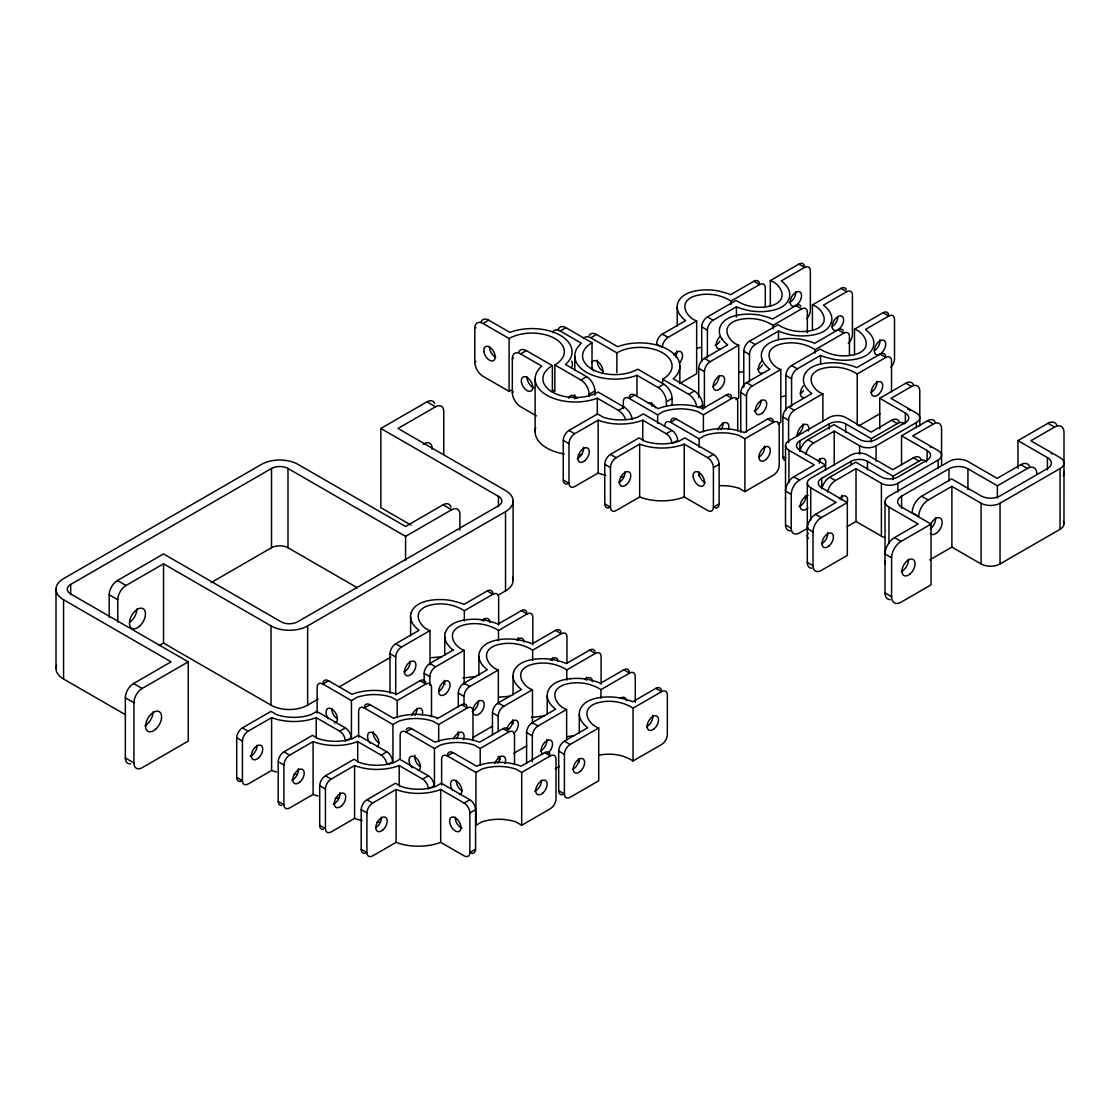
<?xml version="1.0" encoding="UTF-8"?>
<svg xmlns="http://www.w3.org/2000/svg" width="1120" height="1120" viewBox="0 0 1120 1120"><rect width="100%" height="100%" fill="white"/><g stroke="black" fill="none" stroke-linecap="round" stroke-linejoin="round"><path stroke-width="1.5" d="M56 589.204L56 668.444M411.152 612.934C414.26 603.638 425.096 600.754 433.818 599.858A36.372 21 0 0 1 452.186 600.74L459.452 602.686A48.622 28.07 0 0 1 463.932 604.394L487.214 590.94A8.092 4.676 -60 0 1 492.842 593.096M445.298 632.66C448.406 623.35 459.242 620.466 467.964 619.57A36.372 21 0 0 1 486.332 620.466L493.598 622.398A48.622 28.07 0 0 1 498.078 624.106L521.374 610.666A8.092 4.676 -60 0 1 526.862 612.276M479.444 652.372C482.552 643.076 493.402 640.192 502.11 639.282A36.372 21 0 0 1 520.478 640.178L527.744 642.124A48.622 28.07 0 0 1 532.224 643.818L555.52 630.378A8.092 4.676 -60 0 1 561.022 631.988M513.59 672.084C516.712 662.788 527.548 659.904 536.27 659.008A36.372 21 0 0 1 554.624 659.89L561.89 661.836A48.622 28.07 0 0 1 566.37 663.544L589.666 650.09A8.092 4.676 -60 0 1 594.986 651.196M831.278 322.546C828.17 331.842 817.334 334.726 808.612 335.622A36.372 21 0 0 1 790.244 334.74L782.992 332.794A48.622 28.07 0 0 1 778.512 331.086L755.216 344.54A8.092 4.676 -60 0 0 749.49 354.438L749.49 382.004M511.238 390.236A32.354 18.676 0 0 0 509.096 391.37L483.014 376.306A11.648 6.72 60 0 1 474.782 362.054L474.782 328.244L475.86 327.614M474.782 328.244A11.648 6.72 60 0 1 483.014 323.484L488.74 320.18L509.908 332.402A40.11 23.156 0 0 1 560.336 335.37A40.11 23.156 0 0 1 565.474 364.49L586.642 376.712A11.648 6.72 60 0 1 594.874 390.978L594.874 395.192M70.672 594.79L70.672 584.444L271.516 468.482A11.648 6.72 0 0 1 287.994 468.482L405.58 536.368L451.668 509.754A11.648 6.72 -60 0 1 459.9 514.514L459.9 529.998M474.782 362.054L475.86 361.424M109.2 617.162L109.2 594.79A11.648 6.72 -60 0 1 117.432 580.538L163.534 553.924L281.106 621.81A11.648 6.72 0 0 0 297.584 621.81L498.428 505.848A11.648 6.72 0 0 0 498.428 496.342L380.856 428.456L380.856 507.696L410.998 525.098M380.856 428.456L426.944 401.842A11.648 6.72 -60 0 1 434.602 403.424M536.452 415.884L520.576 406.714A11.648 6.72 60 0 1 512.33 392.462L512.33 358.652L513.408 358.022M512.33 358.652A11.648 6.72 60 0 1 520.576 353.892L526.288 350.588L552.37 365.638A32.354 18.676 0 0 0 552.37 392.056A32.354 18.676 0 0 0 598.122 392.056L624.204 407.12A11.648 6.72 60 0 1 632.296 419.566M552.566 332.584A11.648 6.72 60 0 1 560.224 331.002L565.936 327.698L592.018 342.748A32.354 18.676 0 0 0 592.018 369.166A32.354 18.676 0 0 0 637.77 369.166L663.852 384.23A11.648 6.72 60 0 1 672.084 398.482L672.084 404.824M117.782 622.118L117.782 599.746A11.648 6.72 -60 0 1 126.014 585.48L163.534 563.822L271.04 625.898A25.886 14.938 0 0 0 307.65 625.898L505.526 511.658A25.886 14.938 0 0 0 505.526 490.518L398.006 428.456L435.526 406.784A11.648 6.72 -60 0 1 443.758 411.544L443.758 454.566M583.478 338.702A11.648 6.72 60 0 1 590.8 337.792L596.512 334.488L617.68 346.71A40.11 23.156 0 0 1 668.122 349.678A40.11 23.156 0 0 1 673.246 378.798L694.428 391.02A11.648 6.72 60 0 1 702.66 405.272L702.66 409.5M512.33 392.462L513.408 391.832M211.12 582.61L271.516 547.736A11.648 6.72 0 0 1 287.994 547.736L357.336 587.762M483.014 323.484L509.096 338.534A32.354 18.676 0 0 1 554.848 338.534A32.354 18.676 0 0 1 554.848 364.952L580.93 380.016L586.642 376.712M679.49 383.628L696.654 373.716L696.654 320.894L668.052 337.4A8.092 4.676 -60 0 0 662.34 347.312L656.614 344.008A8.092 4.676 -60 0 1 662.34 334.096L685.622 320.656A47.348 27.342 0 0 1 681.394 316.708L679.77 314.594A36.624 21.14 0 0 1 677.712 303.254C680.932 294 691.67 291.06 700.434 290.178A36.372 21 0 0 1 718.802 291.074L726.068 293.02A48.622 28.07 0 0 1 730.548 294.714L753.844 281.274A8.092 4.676 -60 0 1 759.332 282.884M696.654 320.894C688.366 318.5 679.882 306.362 688.366 299.432A19.446 11.228 0 0 1 693.7 296.352C705.908 292.306 720.174 294.112 730.968 301.084L759.556 284.578A8.092 4.676 -60 0 1 765.282 287.868L765.282 306.824M701.694 361.298L701.694 326.844A8.092 4.676 -60 0 1 707.406 316.932L736.008 300.426C746.788 307.398 761.054 309.204 773.262 305.158A19.446 11.228 0 0 0 778.61 302.078C787.08 295.148 778.61 283.01 770.322 280.616L770.322 306.18M770.322 280.616L798.91 264.11A8.092 4.676 -60 0 1 804.538 266.266M707.406 357.714L707.406 330.148A8.092 4.676 -60 0 1 713.132 320.236L736.428 306.796A48.622 28.07 0 0 0 740.908 308.49L748.16 310.436A36.372 21 0 0 0 766.542 311.346C775.25 310.408 786.1 307.552 789.208 298.242A36.624 21.14 0 0 0 787.192 286.916L785.568 284.802A47.348 27.342 0 0 0 781.34 280.854L804.636 267.414A8.092 4.676 -60 0 1 810.348 270.718L810.348 310.338A8.092 4.676 -60 0 1 806.736 318.556M589.162 396.382L589.162 394.268L594.874 390.978M159.026 645.666L163.534 643.076L271.04 705.138A25.886 14.938 0 0 0 307.65 705.138L318.22 699.034M567.406 483.924A8.092 4.676 -60 0 1 563.262 479.962L563.262 440.342A8.092 4.676 -60 0 1 568.974 430.43L597.576 413.924L603.288 417.228A33.866 19.544 0 0 0 637.602 417.214L643.328 413.924L671.916 430.43A8.092 4.676 60 0 1 677.642 440.342L673.344 442.82M130.55 763.826A11.648 6.72 -60 0 1 125.342 757.988L125.342 697.76A11.648 6.72 -60 0 1 133.574 683.508L171.094 661.836L63.574 599.774A25.886 14.938 0 0 1 63.574 578.634L261.464 464.394A25.886 14.938 0 0 1 298.06 464.394L405.58 526.47L443.086 504.812A11.648 6.72 -60 0 1 451.01 507.122M623.336 408.534L623.336 401.646A8.092 4.676 60 0 1 629.062 398.342L634.774 395.038L658.224 408.576A40.446 23.352 0 0 1 702.828 408.576L726.278 395.038A8.092 4.676 -60 0 1 731.598 396.144M698.698 397.586L698.698 368.298A8.092 4.676 -60 0 1 704.41 358.4L727.706 344.946A47.348 27.342 0 0 1 723.478 340.998L721.854 338.884M800.996 306.208A8.092 4.676 -60 0 0 795.914 305.564L772.632 319.018A48.622 28.07 0 0 0 768.152 317.31L760.886 315.364A36.372 21 0 0 0 742.504 314.454C733.796 315.406 722.96 318.248 719.852 327.558A36.624 21.14 0 0 0 721.868 338.884M605.766 475.3A40.446 23.352 0 0 1 598.15 473.032L574.7 486.57A8.092 4.676 -60 0 1 568.974 483.266L568.974 443.646A8.092 4.676 -60 0 1 574.7 433.734L598.15 420.196A40.446 23.352 0 0 0 642.754 420.196L666.204 433.734A8.092 4.676 60 0 1 671.902 443.03M520.576 353.892L541.744 366.114A40.11 23.156 0 0 0 546.882 395.234A40.11 23.156 0 0 0 597.31 398.188L618.478 410.424L624.204 407.12M560.224 331.002L581.392 343.224A40.11 23.156 0 0 0 586.53 372.344A40.11 23.156 0 0 0 636.958 375.298L658.126 387.52L663.852 384.23M133.924 762.944L133.924 702.716A11.648 6.72 -60 0 1 142.156 688.45L188.258 661.836L188.258 741.09L142.156 767.704A11.648 6.72 -60 0 1 133.924 762.944L125.342 757.988M704.41 407.778L704.41 371.602A8.092 4.676 -60 0 1 710.136 361.69L738.724 345.184L738.724 398.02L735.868 399.672M738.724 345.184C730.436 342.79 721.966 330.652 730.45 323.736A19.446 11.228 0 0 1 735.784 320.642C747.992 316.596 762.258 318.402 773.038 325.374L801.64 308.868A8.092 4.676 -60 0 1 807.352 312.172L807.352 332.836M743.778 387.31L743.778 351.134A8.092 4.676 -60 0 1 749.49 341.236L778.092 324.73C788.872 331.688 803.138 333.508 815.346 329.462A19.446 11.228 0 0 0 820.68 326.368C829.164 319.438 820.694 307.314 812.406 304.92L812.406 330.47M812.406 304.92L840.994 288.4A8.092 4.676 -60 0 1 846.314 289.506M848.288 343.378A8.092 4.676 -60 0 0 852.432 334.628L852.432 295.008A8.092 4.676 -60 0 0 846.72 291.704L823.424 305.158A47.348 27.342 0 0 1 827.652 309.092L829.276 311.206A36.624 21.14 0 0 1 831.348 322.546M666.372 406.014L666.372 401.786L672.084 398.482M590.8 337.792L616.868 352.842A32.354 18.676 0 0 1 662.62 352.842A32.354 18.676 0 0 1 662.62 379.26L688.702 394.31L694.428 391.02M629.062 398.342L657.65 414.848L663.376 411.544A33.866 19.544 0 0 1 697.676 411.558L703.402 414.848L732.004 398.342A8.092 4.676 -60 0 1 737.716 401.646L737.716 430.934M608.902 507.878A8.092 4.676 -60 0 1 604.758 503.916L604.758 464.296A8.092 4.676 -60 0 1 610.47 454.398L639.072 437.878L644.784 441.182A33.866 19.544 0 0 0 679.098 441.182L684.824 437.878L713.412 454.398A8.092 4.676 60 0 1 719.138 464.296L719.138 503.916A8.092 4.676 60 0 1 714.994 507.878M664.832 425.6A8.092 4.676 60 0 1 670.558 422.296L676.27 418.992L699.734 432.544A40.446 23.352 0 0 1 744.324 432.544L767.774 418.992A8.092 4.676 -60 0 1 773.276 420.616M698.376 407.75L702.66 405.272M610.47 507.22L610.47 467.6A8.092 4.676 -60 0 1 616.196 457.702L639.646 444.15A40.446 23.352 0 0 0 684.25 444.15L707.7 457.702A8.092 4.676 60 0 1 713.412 467.6L713.412 507.22A8.092 4.676 60 0 1 707.7 510.524L684.25 496.986A40.446 23.352 0 0 1 639.646 496.986L616.196 510.524A8.092 4.676 -60 0 1 610.47 507.22L604.758 503.916M740.782 432.222L740.782 392.602A8.092 4.676 -60 0 1 746.494 382.69L769.79 369.25A47.348 27.342 0 0 1 765.562 365.302L763.938 363.188A36.624 21.14 0 0 1 761.866 351.848C765.1 342.594 775.838 339.654 784.602 338.772A36.372 21 0 0 1 802.97 339.668L810.236 341.6A48.622 28.07 0 0 1 814.716 343.308L837.998 329.868A8.092 4.676 -60 0 1 843.318 330.96M666.204 433.734L671.916 430.43M746.494 432.082L746.494 395.892A8.092 4.676 -60 0 1 752.22 385.994L780.808 369.488L780.808 422.31L777.952 423.962M780.808 369.488C772.52 367.094 764.05 354.956 772.534 348.026A19.446 11.228 0 0 1 777.868 344.946C790.076 340.9 804.342 342.706 815.122 349.678L843.724 333.158A8.092 4.676 -60 0 1 849.436 336.462L849.436 355.418M785.862 409.892L785.862 375.438A8.092 4.676 -60 0 1 791.574 365.526L820.176 349.02C830.956 355.992 845.222 357.798 857.43 353.752A19.446 11.228 0 0 0 862.764 350.672C871.248 343.742 862.778 331.604 854.49 329.21L854.49 354.774M854.49 329.21L883.078 312.704A8.092 4.676 -60 0 1 888.58 314.314M791.574 406.308L791.574 378.742A8.092 4.676 -60 0 1 797.3 368.83L820.582 355.39A48.622 28.07 0 0 0 825.062 357.084L832.328 359.03A36.372 21 0 0 0 850.71 359.94C859.418 359.002 870.254 356.146 873.362 346.836A36.624 21.14 0 0 0 871.346 335.51L869.736 333.396A47.348 27.342 0 0 0 865.494 329.448L888.804 316.008A8.092 4.676 -60 0 1 894.516 319.298L894.516 358.932A8.092 4.676 -60 0 1 890.904 367.15M670.558 422.296L699.146 438.802L704.872 435.512A33.866 19.544 0 0 1 739.172 435.512L744.898 438.802L773.5 422.296A8.092 4.676 -60 0 1 779.212 425.6L779.212 465.22A8.092 4.676 -60 0 1 773.5 475.132L744.898 491.638L739.186 488.334M785.456 460.544A8.092 4.676 -60 0 1 782.866 456.512L782.866 416.892A8.092 4.676 -60 0 1 788.578 406.994L811.874 393.54A47.348 27.342 0 0 1 807.646 389.592L806.022 387.478A36.624 21.14 0 0 1 803.95 376.152C807.184 366.884 817.922 363.958 826.686 363.062A36.372 21 0 0 1 845.04 363.958L852.306 365.904A48.622 28.07 0 0 1 856.786 367.612L880.082 354.158A8.092 4.676 -60 0 1 885.584 355.768M707.7 457.702L713.412 454.398M241.388 781.2A8.092 4.676 -60 0 1 236.712 777.406L236.712 737.786A8.092 4.676 -60 0 1 242.424 727.888L271.026 711.368L276.738 714.672A33.866 19.544 0 0 0 311.052 714.672L316.778 711.368L345.366 727.888A8.092 4.676 60 0 1 351.092 737.786L345.366 741.09A8.092 4.676 60 0 0 339.654 731.192L316.204 717.64A40.446 23.352 0 0 1 271.6 717.64L248.15 731.192A8.092 4.676 -60 0 0 242.424 741.09L242.424 780.71A8.092 4.676 -60 0 0 248.15 784.014L271.6 770.476A40.446 23.352 0 0 0 276.542 772.086M788.578 442.596L788.578 420.196A8.092 4.676 -60 0 1 794.304 410.284L822.892 393.778L822.892 421.05M822.892 393.778C814.604 391.384 806.134 379.246 814.604 372.316A19.446 11.228 0 0 1 819.952 369.236C832.16 365.19 846.426 366.996 857.206 373.968L885.808 357.462A8.092 4.676 -60 0 1 891.52 360.766L891.52 391.776M317.128 713.188L317.128 687.344A8.092 4.676 60 0 1 322.854 684.04L328.566 680.736L352.03 694.288A40.446 23.352 0 0 1 396.62 694.288L420.07 680.736A8.092 4.676 -60 0 1 425.698 682.892M389.998 693.294L389.998 653.674A8.092 4.676 -60 0 1 395.71 643.776L419.006 630.322A47.348 27.342 0 0 1 414.778 626.388L413.154 624.274A36.624 21.14 0 0 1 411.082 612.934M395.71 694.876L395.71 656.978A8.092 4.676 -60 0 1 401.436 647.08L430.024 630.56L430.024 664.65M430.024 630.56C421.736 628.166 413.266 616.028 421.75 609.112A19.446 11.228 0 0 1 427.084 606.018C439.292 601.972 453.558 603.778 464.338 610.75L492.94 594.244A8.092 4.676 -60 0 1 498.652 597.548L498.652 625.114M713.412 467.6L719.138 464.296M339.374 686.826L390.726 657.174M497.966 595.266L505.526 590.898A25.886 14.938 0 0 0 512.554 577.276M799.918 450.982L799.918 440.762L829.192 423.85A11.648 6.72 0 0 1 845.67 423.85L871.29 438.648L897.372 423.584A11.648 6.72 -60 0 1 904.26 423.92M322.854 684.04L351.442 700.56L357.168 697.256A33.866 19.544 0 0 1 391.468 697.256L397.194 700.56L425.796 684.04A8.092 4.676 -60 0 1 431.508 687.344L431.508 716.632M800.002 451.192A11.648 6.72 -60 0 1 807.912 439.726L833.994 424.662L859.614 439.46A11.648 6.72 0 0 0 876.092 439.46L905.366 422.548A11.648 6.72 0 0 0 905.366 413.042L879.746 398.258L879.746 428.932M879.746 398.258L905.828 383.194A11.648 6.72 -60 0 1 913.486 384.776M424.144 682.01L424.144 673.4A8.092 4.676 -60 0 1 429.87 663.488L453.152 650.048M805.714 454.482A11.648 6.72 -60 0 1 813.638 443.03L834.232 431.144L859.614 445.802A11.648 6.72 0 0 0 876.092 445.802L916.356 422.548A11.648 6.72 0 0 0 916.356 413.042L890.96 398.384L911.54 386.498A11.648 6.72 -60 0 1 919.786 391.258L919.786 425.068A11.648 6.72 -60 0 1 919.744 425.936M281.82 805.42A8.092 4.676 -60 0 1 278.208 801.374L278.208 761.754A8.092 4.676 -60 0 1 283.92 751.842L312.522 735.336L318.234 738.64A33.866 19.544 0 0 0 352.548 738.626L358.274 735.336L386.862 751.842A8.092 4.676 60 0 1 392.588 761.754L388.304 764.218M358.624 737.142L358.624 711.312A8.092 4.676 60 0 1 364.35 708.008L370.062 704.704L393.526 718.242A40.446 23.352 0 0 1 438.116 718.242M429.87 685.314L429.87 676.69A8.092 4.676 -60 0 1 435.582 666.792L464.184 650.286L464.184 684.362M464.184 650.286C455.896 647.892 447.412 635.754 455.896 628.824A19.446 11.228 0 0 1 461.23 625.744C473.438 621.698 487.704 623.504 498.498 630.476L527.086 613.956A8.092 4.676 -60 0 1 532.812 617.26L532.812 644.826M713.412 507.22L719.138 503.916M858.634 425.978L880.082 413.588M318.038 796.04A40.446 23.352 0 0 1 313.096 794.43L289.646 807.968A8.092 4.676 -60 0 1 283.92 804.678L283.92 765.044A8.092 4.676 -60 0 1 289.646 755.146L313.096 741.608A40.446 23.352 0 0 0 357.7 741.608L381.15 755.146A8.092 4.676 60 0 1 386.848 764.442M339.654 731.192L345.366 727.888M808.15 527.926L799.456 532.938A11.648 6.72 -60 0 1 791.224 528.192L791.224 494.382L785.512 491.078A11.648 6.72 -60 0 1 793.744 476.812L814.324 464.926L788.942 450.268A11.648 6.72 0 0 1 788.942 440.762L829.192 417.508A11.648 6.72 0 0 1 845.67 417.508L871.066 432.166L891.646 420.28A11.648 6.72 -60 0 1 899.304 421.876M791.224 494.382A11.648 6.72 -60 0 1 799.456 480.116L825.538 465.052L825.538 470.176M458.29 706.888L458.29 693.112A8.092 4.676 -60 0 1 464.016 683.2L487.312 669.76A47.348 27.342 0 0 1 483.07 665.812L481.446 663.698A36.624 21.14 0 0 1 479.388 652.372M364.35 708.008L392.938 724.514L398.664 721.21A33.866 19.544 0 0 1 432.964 721.224L438.69 724.514L467.292 708.008A8.092 4.676 -60 0 1 473.004 711.312L473.004 740.586M821.702 488.502L821.702 478.282L850.99 461.37A11.648 6.72 0 0 1 867.454 461.37L893.074 476.168L919.156 461.104A11.648 6.72 -60 0 1 926.464 462.028M821.786 488.712A11.648 6.72 -60 0 1 829.71 477.246L855.778 462.182L881.398 476.98A11.648 6.72 0 0 0 897.876 476.98L927.15 460.068A11.648 6.72 0 0 0 927.15 450.562L901.53 435.764L901.53 464.744M901.53 435.764L927.612 420.714A11.648 6.72 -60 0 1 935.536 423.038M464.016 705.026L464.016 696.416A8.092 4.676 -60 0 1 469.728 686.504L498.33 669.998L498.33 704.088M498.33 669.998C490.042 667.604 481.572 655.466 490.042 648.536A19.446 11.228 0 0 1 495.39 645.456C507.584 641.41 521.85 643.216 532.644 650.188L561.232 633.682A8.092 4.676 -60 0 1 566.958 636.986L566.958 662.816M827.512 492.002A11.648 6.72 -60 0 1 835.422 480.55L856.016 468.65L881.398 483.322A11.648 6.72 0 0 0 897.876 483.322L938.14 460.068A11.648 6.72 0 0 0 938.14 450.562L912.744 435.904L933.338 424.018A11.648 6.72 -60 0 1 941.57 428.764L941.57 462.588A11.648 6.72 -60 0 1 941.43 464.394M323.316 829.388A8.092 4.676 -60 0 1 319.704 825.328L319.704 785.708A8.092 4.676 -60 0 1 325.43 775.796L354.018 759.29L359.744 762.594A33.866 19.544 0 0 0 394.044 762.58L399.77 759.29L428.372 775.796A8.092 4.676 60 0 1 434.084 785.708L429.8 788.186M400.134 759.388L400.134 735.266A8.092 4.676 60 0 1 405.846 731.962L411.572 728.658L435.022 742.196A40.446 23.352 0 0 1 479.612 742.196L503.076 728.658A8.092 4.676 -60 0 1 508.382 729.764M362.222 820.666A40.446 23.352 0 0 1 354.592 818.398L331.142 831.936A8.092 4.676 -60 0 1 325.43 828.632L325.43 789.012A8.092 4.676 -60 0 1 331.142 779.1L354.592 765.562A40.446 23.352 0 0 0 399.196 765.562L422.646 779.1A8.092 4.676 60 0 1 428.372 789.012M437.01 718.802L461.566 704.704A8.092 4.676 -60 0 1 467.068 706.314M381.15 755.146L386.862 751.842M821.702 478.282A11.648 6.72 0 0 0 821.702 487.788L847.322 502.572L847.322 555.408L821.24 570.458A11.648 6.72 -60 0 1 813.008 565.712L813.008 531.902L807.296 528.598A11.648 6.72 -60 0 1 815.528 514.332L836.122 502.446L810.726 487.788A11.648 6.72 0 0 1 810.726 478.282L850.99 455.028A11.648 6.72 0 0 1 867.454 455.028L892.85 469.686L913.43 457.8A11.648 6.72 -60 0 1 921.354 460.124M492.45 735.224L492.45 712.824A8.092 4.676 -60 0 1 498.162 702.926L521.458 689.472A47.348 27.342 0 0 1 517.23 685.524L515.606 683.41A36.624 21.14 0 0 1 513.534 672.084M813.008 531.902A11.648 6.72 -60 0 1 821.24 517.636L847.322 502.572M498.162 731.64L498.162 716.128A8.092 4.676 -60 0 1 503.888 706.23L532.476 689.71L532.476 723.8M532.476 689.71C524.188 687.316 515.718 675.178 524.188 668.262A19.446 11.228 0 0 1 529.536 665.168C541.744 661.122 556.01 662.928 566.79 669.9L595.392 653.394A8.092 4.676 -60 0 1 601.104 656.698L601.104 684.264M405.846 731.962L434.448 748.468L440.16 745.164A33.866 19.544 0 0 1 474.46 745.178L480.2 748.468L508.788 731.962A8.092 4.676 -60 0 1 514.514 735.266L514.514 764.554M472.598 737.688L492.604 726.124M365.876 853.076A8.092 4.676 -60 0 1 361.2 849.282L361.2 809.662A8.092 4.676 -60 0 1 366.926 799.764L395.514 783.244L401.24 786.548A33.866 19.544 0 0 0 435.54 786.548L441.266 783.244L469.868 799.764A8.092 4.676 60 0 1 475.58 809.662L475.58 849.282A8.092 4.676 60 0 1 470.904 853.076M441.63 785.064L441.63 759.22A8.092 4.676 60 0 1 447.342 755.916L453.068 752.612L476.518 766.164A40.446 23.352 0 0 1 521.108 766.164L544.572 752.612A8.092 4.676 -60 0 1 550.06 754.236M847.182 526.582L856.016 521.486L881.398 536.144A11.648 6.72 0 0 0 885.01 537.558M901.586 508.298L901.586 496.146L948.99 468.79A13.398 7.728 0 0 1 967.932 468.79L997.402 485.8L1027.39 468.482A13.398 7.728 -60 0 1 1036.854 473.956M366.926 852.586L366.926 812.966A8.092 4.676 -60 0 1 372.638 803.068L396.088 789.516A40.446 23.352 0 0 0 440.692 789.516L464.142 803.068A8.092 4.676 60 0 1 469.868 812.966L469.868 852.586A8.092 4.676 60 0 1 464.142 855.89L440.692 842.352A40.446 23.352 0 0 1 396.088 842.352L372.638 855.89A8.092 4.676 -60 0 1 366.926 852.586L361.2 849.282M422.646 779.1L428.372 775.796M1063.972 523.838L1064 432.558A13.398 7.728 -60 0 0 1054.536 427.098L1030.848 440.762L1060.052 457.618A13.398 7.728 0 0 1 1060.052 468.552L1000.034 503.216A13.398 7.728 0 0 1 981.092 503.216L951.888 486.36L928.214 500.024A13.398 7.728 -60 0 0 918.736 516.432L912.156 512.624A13.398 7.728 -60 0 1 921.634 496.23L951.622 478.912L981.092 495.922A13.398 7.728 0 0 0 1000.034 495.922L1047.424 468.552A13.398 7.728 0 0 0 1047.424 457.618L1017.968 440.608L1017.968 468.384M1017.968 440.608L1047.956 423.29A13.398 7.728 -60 0 1 1056.762 425.124M526.596 763.546L526.596 732.55A8.092 4.676 -60 0 1 532.322 722.638L555.604 709.184M629.314 671.426A8.092 4.676 -60 0 0 623.826 669.802L600.53 683.256A48.622 28.07 0 0 0 596.05 681.548L588.784 679.602A36.372 21 0 0 0 570.402 678.692M532.322 761.684L532.322 735.84A8.092 4.676 -60 0 1 538.034 725.942L566.636 709.436L566.636 740.11M566.636 709.436C558.334 707.028 549.864 694.904 558.348 687.974A19.446 11.228 0 0 1 563.682 684.894C575.89 680.848 590.156 682.654 600.95 689.626L629.538 673.106A8.092 4.676 -60 0 1 635.264 676.41L635.264 702.254M475.944 772.436L481.656 769.132A33.866 19.544 0 0 1 515.97 769.132L521.696 772.436L550.284 755.916A8.092 4.676 -60 0 1 556.01 759.22L556.01 798.84A8.092 4.676 -60 0 1 550.284 808.752L521.696 825.258L515.97 821.954A33.866 19.544 0 0 0 481.67 821.968L475.944 825.258L475.944 772.436L447.342 755.916M513.898 753.27L526.764 745.85M901.586 496.146A13.398 7.728 0 0 0 901.586 507.08L931.056 524.104L931.056 584.85L901.068 602.168A13.398 7.728 -60 0 1 891.59 596.694L891.59 557.816L885.024 554.022A13.398 7.728 -60 0 1 894.488 537.614L918.162 523.95L888.958 507.08A13.398 7.728 0 0 1 888.958 496.146L948.99 461.496A13.398 7.728 0 0 1 967.932 461.496L997.136 478.352L1020.81 464.688A13.398 7.728 -60 0 1 1029.616 466.508M891.59 557.816A13.398 7.728 -60 0 1 901.068 541.408L931.056 524.104M562.828 794.654A8.092 4.676 -60 0 1 558.684 790.692L558.684 751.072A8.092 4.676 -60 0 1 564.41 741.16L587.692 727.72A47.348 27.342 0 0 1 583.464 723.772L581.84 721.658A36.624 21.14 0 0 1 579.782 710.332C583.016 701.064 593.74 698.124 602.504 697.242A36.372 21 0 0 1 620.872 698.138L628.138 700.084A48.622 28.07 0 0 1 632.618 701.778L655.914 688.338A8.092 4.676 -60 0 1 661.528 690.494M464.142 803.068L469.868 799.764M564.41 793.996L564.41 754.376A8.092 4.676 -60 0 1 570.122 744.464L598.724 727.958L598.724 780.794L570.122 797.3A8.092 4.676 -60 0 1 564.41 793.996L558.684 790.692M598.724 727.958C590.436 725.564 581.952 713.426 590.436 706.496A19.446 11.228 0 0 1 595.77 703.416C607.978 699.37 622.244 701.176 633.038 708.148L661.626 691.642A8.092 4.676 -60 0 1 667.352 694.946L667.352 734.566A8.092 4.676 -60 0 1 661.626 744.464L633.038 760.97C623.28 754.516 610.708 752.85 599.354 755.146M469.868 812.966L475.58 809.662M555.198 768.866L559.482 766.388M929.684 559.93L951.888 547.106L981.092 563.962A13.398 7.728 0 0 0 1000.034 563.962L1060.052 529.312A13.398 7.728 0 0 0 1063.342 521.5M469.868 852.586L475.58 849.282M462.952 677.978L476.028 676.508M531.244 717.402L544.334 715.932M697.284 348.068L701.442 347.354M739.368 372.372L743.526 371.644M781.452 396.662L785.61 395.948M430.668 657.748L441.882 656.796M498.96 697.186L510.174 696.22M567.266 736.61L573.692 735.686M570.416 678.72C561.694 679.616 550.858 682.5 547.75 691.81A36.624 21.14 0 0 0 549.766 703.136L551.376 705.25A47.348 27.342 0 0 0 555.618 709.184M798.91 264.11L804.636 267.414M840.994 288.4L846.72 291.704M883.078 312.704L888.804 316.008M1047.956 423.29L1054.536 427.098M753.844 281.274L759.556 284.578M795.914 305.564L801.64 308.868M837.998 329.868L843.724 333.158M880.082 354.158L885.808 357.462M905.828 383.194L911.54 386.498M1020.81 464.688L1027.39 468.482M927.612 420.714L933.338 424.018M891.646 420.28L897.372 423.584M707.406 316.932L713.132 320.236M749.49 341.236L755.216 344.54M791.574 365.526L797.3 368.83M701.694 326.844L707.406 330.148M743.778 351.134L749.49 354.438M785.862 375.438L791.574 378.742M913.43 457.8L919.156 461.104M662.34 334.096L668.052 337.4M704.41 358.4L710.136 361.69M746.494 382.69L752.22 385.994M788.578 406.994L794.304 410.284M921.634 496.23L928.214 500.024M698.698 368.298L704.41 371.602M740.782 392.602L746.494 395.892M782.866 416.892L788.578 420.196M807.912 439.726L813.638 443.03M726.278 395.038L732.004 398.342M767.774 418.992L773.5 422.296M825.538 465.052L799.918 450.268A11.648 6.72 0 0 1 799.918 440.762M829.71 477.246L835.422 480.55M782.866 456.512L785.722 458.164M793.744 476.812L799.456 480.116M894.488 537.614L901.068 541.408M815.528 514.332L821.24 517.636M785.526 445.508L785.512 524.888L791.224 528.192M885.038 501.62L885.024 592.9L891.59 596.694M807.31 483.028L807.296 562.408L813.008 565.712M568.974 430.43L574.7 433.734M610.47 454.398L616.196 457.702M563.262 440.342L568.974 443.646M604.758 464.296L610.47 467.6M563.262 479.962L568.974 483.266M426.944 401.842L435.526 406.784M443.086 504.812L451.668 509.754M487.214 590.94L492.94 594.244M521.374 610.666L527.086 613.956M555.52 630.378L561.232 633.682M589.666 650.09L595.392 653.394M623.826 669.802L629.538 673.106M655.914 688.338L661.626 691.642M395.71 643.776L401.436 647.08M429.87 663.488L435.582 666.792M464.016 683.2L469.728 686.504M498.162 702.926L503.888 706.23M532.322 722.638L538.034 725.942M564.41 741.16L570.122 744.464M389.998 653.674L395.71 656.978M424.144 673.4L429.87 676.69M458.29 693.112L464.016 696.416M492.45 712.824L498.162 716.128M526.596 732.55L532.322 735.84M558.684 751.072L564.41 754.376M420.07 680.736L425.796 684.04M461.566 704.704L467.292 708.008M503.076 728.658L508.788 731.962M544.572 752.612L550.284 755.916M117.432 580.538L126.014 585.48M109.2 594.79L117.782 599.746M188.258 661.836L70.672 593.95A11.648 6.72 0 0 1 70.672 584.444M242.424 727.888L248.15 731.192M283.92 751.842L289.646 755.146M325.43 775.796L331.142 779.1M366.926 799.764L372.638 803.068M236.712 737.786L242.424 741.09M278.208 761.754L283.92 765.044M319.704 785.708L325.43 789.012M361.2 809.662L366.926 812.966M133.574 683.508L142.156 688.45M125.342 697.76L133.924 702.716M236.712 777.406L242.424 780.71M278.208 801.374L283.92 804.678M319.704 825.328L325.43 828.632M56.546 665.378A25.886 14.938 0 0 0 63.574 679.014L125.664 714.854M1060.052 468.552L1060.052 529.312M1047.424 457.618L1047.424 469.77M1000.034 503.216L1000.034 563.962M997.402 485.8L997.402 497.952M981.092 503.216L981.092 563.962M967.932 468.79L967.932 489.622M951.888 486.36L951.888 547.106M948.99 468.79L948.99 480.942M938.14 460.068L938.14 468.594M927.15 450.562L927.15 460.782M916.356 422.548L916.356 427.672M905.366 413.042L905.366 423.262M897.876 483.322L897.876 491.834M893.074 476.168L893.074 479.57M888.958 507.08L888.958 543.536M881.398 483.322L881.398 536.144M876.092 445.802L876.092 461.132M871.29 438.648L871.29 442.05M867.454 461.37L867.454 469.896M859.614 445.802L859.614 454.314M857.206 373.968L857.206 425.096M856.016 468.65L856.016 521.486M850.99 461.37L850.99 464.786M845.67 423.85L845.67 432.376M834.232 431.144L834.232 465.22M829.192 423.85L829.192 428.96M820.582 355.39L820.582 363.902M815.122 349.678L815.122 353.08M810.726 487.788L810.726 520.17M788.942 450.268L788.942 482.65M778.498 331.086L778.498 339.612M773.038 325.374L773.038 328.79M744.898 438.802L744.898 491.638M736.428 306.796L736.428 317.016M730.968 301.084L730.968 304.486M703.402 414.848L703.402 431.886M699.146 438.802L699.146 447.328M699.146 472.892L699.146 476.308M684.25 444.15L684.25 496.986M679.854 365.764L679.854 382.802M677.222 307.342L677.222 326.088M662.62 379.26L662.62 382.564M657.65 414.848L657.65 423.374M642.754 420.196L642.754 440.65M639.646 444.15L639.646 496.986M636.958 375.298L636.958 395.108M633.038 708.148L633.038 760.97M616.868 352.842L616.868 372.652M600.95 689.626L600.95 698.138M598.15 420.196L598.15 473.032M597.31 398.188L597.31 414.708M592.018 342.748L592.018 369.166M579.292 714.406L579.292 733.152M579.292 758.702L579.292 762.118M574.784 356.258L574.784 369.88M574.784 395.444L574.784 398.86M566.79 669.9L566.79 680.134M554.848 364.952L554.848 391.37A32.354 18.676 0 0 0 552.706 390.236M552.37 365.638L552.37 392.056M547.204 695.87L547.204 714.616M535.122 379.148L535.122 431.97M532.644 650.188L532.644 660.408M521.696 772.436L521.696 825.258M513.1 501.088L513.1 580.328M513.058 676.158L513.058 694.904M513.058 720.468L513.058 723.87M509.096 338.534L509.096 391.37M505.526 511.658L505.526 590.898M498.428 496.342L498.428 506.674M498.498 630.476L498.498 640.696M480.2 748.468L480.2 765.506M478.898 656.446L478.898 675.192M464.338 610.75L464.338 620.984M444.752 636.72L444.752 655.466M444.752 681.03L444.752 684.446M440.692 789.516L440.692 842.352M438.69 724.514L438.69 741.552M434.448 748.468L434.448 785.96M410.606 617.008L410.606 635.754M405.58 536.368L405.58 560.49M399.196 765.562L399.196 786.016M397.194 700.56L397.194 717.598M396.088 789.516L396.088 842.352M392.938 724.514L392.938 762.006M357.7 741.608L357.7 762.048M354.592 765.562L354.592 818.398M351.442 700.56L351.442 738.052M316.204 717.64L316.204 738.094M313.096 741.608L313.096 794.43M307.65 625.898L307.65 705.138M287.994 468.482L287.994 547.736M271.516 468.482L271.516 547.736M271.6 717.64L271.6 770.476M271.04 625.898L271.04 705.138M163.534 563.822L163.534 643.076M63.574 599.774L63.574 679.014M153.034 711.9A11.326 6.538 -60 0 1 145.026 725.76M423.36 444.234A11.326 6.538 -60 0 1 432.054 449.246M136.892 608.93A11.326 6.538 -60 0 1 129.598 622.342M583.464 447.286A8.092 4.676 -60 0 1 577.332 458.598M623.49 476.826A40.446 23.352 0 0 1 620.452 476.896M705.068 482.566A8.092 4.676 60 0 1 698.852 471.814M625.044 471.814A8.092 4.676 -60 0 1 618.828 482.566M629.272 396.648A8.092 4.676 60 0 1 634.774 395.038M723.114 422.688A8.092 4.676 -60 0 1 721.014 429.618M718.046 429.772A8.092 4.676 -60 0 1 725.494 422.492A8.092 4.676 -60 0 1 728.448 429.24M670.782 420.616A8.092 4.676 60 0 1 676.27 418.992M719.712 485.702A33.866 19.544 0 0 1 739.172 488.348M764.54 446.082A8.092 4.676 -60 0 1 758.912 457.142M876.918 381.192A8.092 4.676 -60 0 1 870.786 392.518M802.998 423.878A8.092 4.676 -60 0 1 796.852 435.204M797.468 436.086A8.092 4.676 -60 0 1 803.642 424.732A8.092 4.676 -60 0 1 808.402 430.99M803.46 397.558A8.092 4.676 -60 0 1 800.366 393.47A8.092 4.676 -60 0 1 803.46 385.826M803.488 390.586A8.092 4.676 -60 0 1 800.366 393.47M879.914 339.738A8.092 4.676 -60 0 1 874.286 350.798M760.984 400.148A8.092 4.676 -60 0 1 754.25 411.124M718.9 375.858A8.092 4.676 -60 0 1 712.684 386.61M762.426 373.142A8.092 4.676 -60 0 1 758.282 369.18A8.092 4.676 -60 0 1 762.426 360.444M762.328 364.91A8.092 4.676 -60 0 1 757.764 369.446M837.928 316.596A8.092 4.676 -60 0 1 831.698 326.76M676.746 350.994A8.092 4.676 -60 0 1 675.556 357.042M673.708 355.026A8.092 4.676 -60 0 1 681.786 352.562A8.092 4.676 -60 0 1 679.462 363.09M719.81 348.936A8.092 4.676 -60 0 1 716.198 344.89A8.092 4.676 -60 0 1 719.81 336.658M719.796 341.32A8.092 4.676 -60 0 1 715.162 345.38M795.816 291.718A8.092 4.676 -60 0 1 789.082 302.694M481.082 321.776A11.648 6.72 60 0 1 488.74 320.18M580.93 380.016A11.648 6.72 60 0 1 589.162 394.268M574.686 398.034A8.092 4.676 60 0 1 574.56 394.94M568.834 398.244A8.092 4.676 60 0 1 577.08 398.342M495.712 357.21A8.092 4.676 60 0 1 489.51 346.444M558.026 330.022A11.648 6.72 60 0 1 565.936 327.698M658.126 387.52A11.648 6.72 60 0 1 666.372 401.786M648.06 403.004A8.092 4.676 60 0 1 655.704 407.876M652.064 406.266A8.092 4.676 60 0 1 651.756 402.458M571.774 361.046A8.092 4.676 60 0 1 571.774 367.108M581.784 454.538A40.11 23.156 0 0 1 578.284 454.776M564.2 453.95A40.11 23.156 0 0 1 535.668 427.91M518.63 352.17A11.648 6.72 60 0 1 526.288 350.588M618.478 410.424A11.648 6.72 60 0 1 625.8 419.776M533.792 387.828A8.092 4.676 60 0 1 527.058 376.852M589.204 335.398A11.648 6.72 60 0 1 596.512 334.488M688.702 394.31A11.648 6.72 60 0 1 696.808 406.77M602.98 371.238A8.092 4.676 60 0 1 597.352 360.192M593.656 370.986A8.092 4.676 60 0 1 591.948 367.304M591.948 362.432A8.092 4.676 60 0 1 599.368 363.006A8.092 4.676 60 0 1 602.574 373.436M929.992 446.838A8.092 4.676 -60 0 1 931.308 447.44M839.258 498.876A8.092 4.676 -60 0 1 845.936 496.216A8.092 4.676 -60 0 1 846.972 503.328M841.792 495.474A8.092 4.676 -60 0 1 841.246 500.024M808.276 538.538A11.648 6.72 0 0 1 808.276 533.19M811.748 568.288A11.648 6.72 -60 0 1 807.296 562.408M827.624 532.56A8.092 4.676 -60 0 1 821.478 543.886M907.704 409.262A8.092 4.676 -60 0 1 910.154 410.676M818.006 460.782A8.092 4.676 -60 0 1 824.53 458.976A8.092 4.676 -60 0 1 824.894 466.55M820.078 458.528A8.092 4.676 -60 0 1 819.168 463.246M785.582 499.03A11.648 6.72 0 0 1 785.582 497.644M791.476 530.586A11.648 6.72 -60 0 1 785.512 524.888M805.91 495.614A8.092 4.676 -60 0 1 799.162 506.59M808.038 507.724A8.092 4.676 -60 0 1 800.212 506.1A8.092 4.676 -60 0 1 808.038 495.446M1064 471.45A13.398 7.728 -60 0 1 1063.342 475.86M1051.232 453.474A9.296 5.376 -60 0 1 1052.198 454.034M930.146 525.126A9.296 5.376 -60 0 1 939.96 517.888A9.296 5.376 -60 0 1 939.96 529.34A9.296 5.376 -60 0 1 930.146 533.442M935.62 517.846A9.296 5.376 -60 0 1 930.272 529.088M885.318 563.962A13.398 7.728 0 0 1 885.318 560.784M890.134 599.662A13.398 7.728 -60 0 1 885.024 592.9M908.474 559.23A9.296 5.376 -60 0 1 901.334 571.606M447.566 754.236A8.092 4.676 60 0 1 453.068 752.612M461.93 790.762A8.092 4.676 60 0 1 456.232 780.276M452.606 790.496A8.092 4.676 60 0 1 452.032 780.528A8.092 4.676 60 0 1 460.39 785.358A8.092 4.676 60 0 1 459.816 794.668M541.394 780.276A8.092 4.676 -60 0 1 534.66 791.252M652.75 715.372A8.092 4.676 -60 0 1 646.604 726.698M578.886 758.632A8.092 4.676 -60 0 1 572.684 769.384M620.242 698.32A8.092 4.676 -60 0 1 626.444 700.714M546.728 739.536A8.092 4.676 -60 0 1 540.582 750.848M542.78 754.292A8.092 4.676 -60 0 1 543.662 743.596A8.092 4.676 -60 0 1 552.118 741.748A8.092 4.676 -60 0 1 547.862 753.172M586.502 677.138A8.092 4.676 -60 0 1 586.376 680.218M585.032 679.448A8.092 4.676 -60 0 1 592.326 681.576M500.276 759.654A8.092 4.676 -60 0 1 498.19 756.336M512.582 719.81A8.092 4.676 -60 0 1 508.522 729.708M507.052 729.61A8.092 4.676 -60 0 1 513.016 720.776A8.092 4.676 -60 0 1 518.378 723.87A8.092 4.676 -60 0 1 513.716 733.46M552.426 657.986A8.092 4.676 -60 0 1 552.23 660.506M550.34 660.24A8.092 4.676 -60 0 1 558.152 661.29M458.696 734.93A8.092 4.676 -60 0 1 458.318 733.32M478.492 700.672A8.092 4.676 -60 0 1 472.29 711.424M518.21 637.7A8.092 4.676 -60 0 1 518.21 640.108M516.726 640.01A8.092 4.676 -60 0 1 524.02 642.152M453.166 650.034A47.348 27.342 0 0 1 448.924 646.1L447.3 643.986A36.624 21.14 0 0 1 445.242 632.646M444.276 680.386A8.092 4.676 -60 0 1 438.648 691.432M484.134 618.548A8.092 4.676 -60 0 1 483.924 621.068M482.048 620.802A8.092 4.676 -60 0 1 489.874 622.426M410.2 661.234A8.092 4.676 -60 0 1 403.984 671.986M406.252 729.764A8.092 4.676 60 0 1 411.572 728.658M420.434 766.794A8.092 4.676 60 0 1 414.932 755.202M412.09 767.844A8.092 4.676 60 0 1 410.046 756.994A8.092 4.676 60 0 1 418.614 760.928A8.092 4.676 60 0 1 418.32 770.7M499.898 756.308A8.092 4.676 -60 0 1 497.812 763.238M494.844 763.392A8.092 4.676 -60 0 1 502.544 756.112A8.092 4.676 -60 0 1 505.008 763.602M364.574 706.314A8.092 4.676 60 0 1 370.062 704.704M378.938 742.84A8.092 4.676 60 0 1 373.31 731.794M370.09 743.26A8.092 4.676 60 0 1 368.774 732.816A8.092 4.676 60 0 1 377.258 737.198A8.092 4.676 60 0 1 376.824 746.746M458.332 731.794A8.092 4.676 -60 0 1 456.75 738.57M453.642 738.682A8.092 4.676 -60 0 1 461.3 732.172A8.092 4.676 -60 0 1 463.498 739.634M322.952 682.892A8.092 4.676 60 0 1 328.566 680.736M337.442 718.886A8.092 4.676 60 0 1 331.744 708.4M328.118 718.62A8.092 4.676 60 0 1 327.81 708.498A8.092 4.676 60 0 1 336.392 714.476A8.092 4.676 60 0 1 334.348 722.96M416.906 708.4A8.092 4.676 -60 0 1 414.806 715.33M411.852 715.484A8.092 4.676 -60 0 1 419.3 708.204A8.092 4.676 -60 0 1 422.24 714.938M256.998 745.304A8.092 4.676 -60 0 1 250.25 756.28M296.94 774.284A40.446 23.352 0 0 1 293.902 774.34M298.424 768.684A8.092 4.676 -60 0 1 291.76 780.234M338.436 798.238A40.446 23.352 0 0 1 335.398 798.308M339.92 792.652A8.092 4.676 -60 0 1 333.256 804.188M379.932 822.192A40.446 23.352 0 0 1 376.894 822.262M462.042 828.156A8.092 4.676 60 0 1 455.294 817.18M381.486 817.18A8.092 4.676 -60 0 1 375.788 827.652M155.68 729.204A11.326 6.538 -60 0 0 159.264 711.662A11.326 6.538 -60 0 0 145.866 723.548A11.326 6.538 -60 0 0 155.68 729.204M139.524 626.234A11.326 6.538 -60 0 0 143.122 608.692A11.326 6.538 -60 0 0 129.724 620.564A11.326 6.538 -60 0 0 139.524 626.234M585.046 460.558A8.092 4.676 -60 0 0 587.608 448.028A8.092 4.676 -60 0 0 578.046 456.512A8.092 4.676 -60 0 0 585.046 460.558M693.182 476.77A8.092 4.676 60 0 0 702.436 486.206A8.092 4.676 60 0 0 700.868 473.998A8.092 4.676 60 0 0 693.182 476.77M626.542 484.512A8.092 4.676 -60 0 0 629.104 471.982A8.092 4.676 -60 0 0 619.542 480.466A8.092 4.676 -60 0 0 626.542 484.512M766.108 459.354A8.092 4.676 -60 0 0 768.67 446.824A8.092 4.676 -60 0 0 759.108 455.308A8.092 4.676 -60 0 0 766.108 459.354M878.5 394.478A8.092 4.676 -60 0 0 881.062 381.948A8.092 4.676 -60 0 0 871.5 390.432A8.092 4.676 -60 0 0 878.5 394.478M881.496 353.01A8.092 4.676 -60 0 0 884.058 340.48A8.092 4.676 -60 0 0 874.482 348.964A8.092 4.676 -60 0 0 881.496 353.01M762.482 412.86A8.092 4.676 -60 0 0 765.044 400.33A8.092 4.676 -60 0 0 755.482 408.814A8.092 4.676 -60 0 0 762.482 412.86M720.398 388.556A8.092 4.676 -60 0 0 722.96 376.04A8.092 4.676 -60 0 0 713.398 384.524A8.092 4.676 -60 0 0 720.398 388.556M839.412 328.72A8.092 4.676 -60 0 0 841.974 316.19A8.092 4.676 -60 0 0 832.398 324.674A8.092 4.676 -60 0 0 839.412 328.72M797.328 304.416A8.092 4.676 -60 0 0 799.89 291.9A8.092 4.676 -60 0 0 790.328 300.384A8.092 4.676 -60 0 0 797.328 304.416M483.84 351.414A8.092 4.676 60 0 0 493.094 360.836A8.092 4.676 60 0 0 491.526 348.642A8.092 4.676 60 0 0 483.84 351.414M521.388 381.822A8.092 4.676 60 0 0 530.642 391.244A8.092 4.676 60 0 0 529.088 379.05A8.092 4.676 60 0 0 521.388 381.822M829.192 545.846A8.092 4.676 -60 0 0 831.754 533.316A8.092 4.676 -60 0 0 822.192 541.8A8.092 4.676 -60 0 0 829.192 545.846M910.21 573.846A9.296 5.376 -60 0 0 913.15 559.44A9.296 5.376 -60 0 0 902.146 569.198A9.296 5.376 -60 0 0 910.21 573.846M542.906 792.974A8.092 4.676 -60 0 0 545.468 780.444A8.092 4.676 -60 0 0 535.892 788.928A8.092 4.676 -60 0 0 542.906 792.974M654.318 728.644A8.092 4.676 -60 0 0 656.88 716.128A8.092 4.676 -60 0 0 647.318 724.612A8.092 4.676 -60 0 0 654.318 728.644M580.398 771.33A8.092 4.676 -60 0 0 582.96 758.8A8.092 4.676 -60 0 0 573.384 767.284A8.092 4.676 -60 0 0 580.398 771.33M480.004 713.37A8.092 4.676 -60 0 0 482.566 700.84A8.092 4.676 -60 0 0 473.004 709.324A8.092 4.676 -60 0 0 480.004 713.37M445.858 693.658A8.092 4.676 -60 0 0 448.42 681.128A8.092 4.676 -60 0 0 438.844 689.612A8.092 4.676 -60 0 0 445.858 693.658M411.698 673.946A8.092 4.676 -60 0 0 414.26 661.416A8.092 4.676 -60 0 0 404.698 669.9A8.092 4.676 -60 0 0 411.698 673.946M258.496 758.002A8.092 4.676 -60 0 0 261.058 745.472A8.092 4.676 -60 0 0 251.496 753.956A8.092 4.676 -60 0 0 258.496 758.002M299.992 781.97A8.092 4.676 -60 0 0 302.554 769.44A8.092 4.676 -60 0 0 292.992 777.924A8.092 4.676 -60 0 0 299.992 781.97M341.488 805.924A8.092 4.676 -60 0 0 344.05 793.394A8.092 4.676 -60 0 0 334.488 801.878A8.092 4.676 -60 0 0 341.488 805.924M449.624 822.136A8.092 4.676 60 0 0 458.878 831.558A8.092 4.676 60 0 0 457.324 819.364A8.092 4.676 60 0 0 449.624 822.136M382.984 829.878A8.092 4.676 -60 0 0 385.546 817.348A8.092 4.676 -60 0 0 375.984 825.832A8.092 4.676 -60 0 0 382.984 829.878"/></g></svg>
